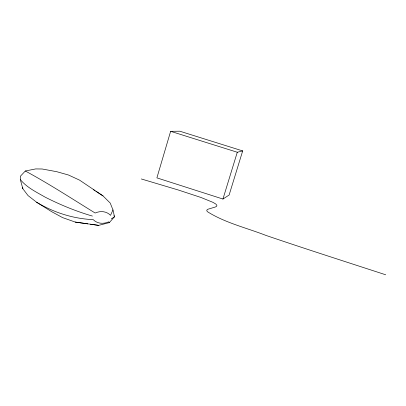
<?xml version="1.0" encoding="UTF-8"?>
<svg xmlns="http://www.w3.org/2000/svg" width="406" height="406" viewBox="0 0 406 406"><rect width="100%" height="100%" fill="white"/><g stroke="black" fill="none" stroke-linecap="round" stroke-linejoin="round"><path stroke-width="0.61" d="M20.3 179.528L20.346 176.275L25.329 171.002L35.682 168.926L42.173 168.997L56.754 171.697L68.462 175.006L79.505 180.097L103.012 195.91L110.219 203.066L112.98 209.938L114.492 216.784L109.305 222.61L98.628 225.371L75.252 222.082L62.544 217.596L51.486 211.577L36.596 202.229L28.024 195.565L22.837 188.719L20.3 179.528C26.826 187.582 36.428 192.094 45.213 197.189C60.357 204.847 76.089 211.328 92.39 216.068M170.632 131.316L156.889 177.874L222.94 199.036L229.121 195.022L242.676 150.92L179.822 131.209L170.632 131.316L237.287 152.245L242.676 150.92M222.94 199.036L237.287 152.245M112.98 209.938L110.528 215.332A18.006 14.596 -55.7 0 0 95.136 213.018C72.024 198.773 49.217 183.908 25.329 171.002M111.315 218.849L114.492 216.784L113.949 215.703M75.252 222.082L87.671 223.853M90.487 224.193L98.628 225.371M141.329 178.965L178.193 189.967L200.99 197.478L212.957 202.345L215.764 204.01L216.89 205.284L216.672 206.243L215.444 206.969L207.527 209.364L206.725 210.298L207.217 211.562C225.086 222.884 246.305 227.766 265.889 235.389C305.682 248.964 345.734 261.743 385.7 274.791M36.596 202.229C53.683 212.546 73.268 218.748 93.233 219.646A18.011 14.753 -58.2 0 0 108.641 221.854L109.305 222.61M93.248 189.541L94.791 190.546M95.821 191.216L103.012 195.91M22.69 187.516L22.837 188.719"/></g></svg>
